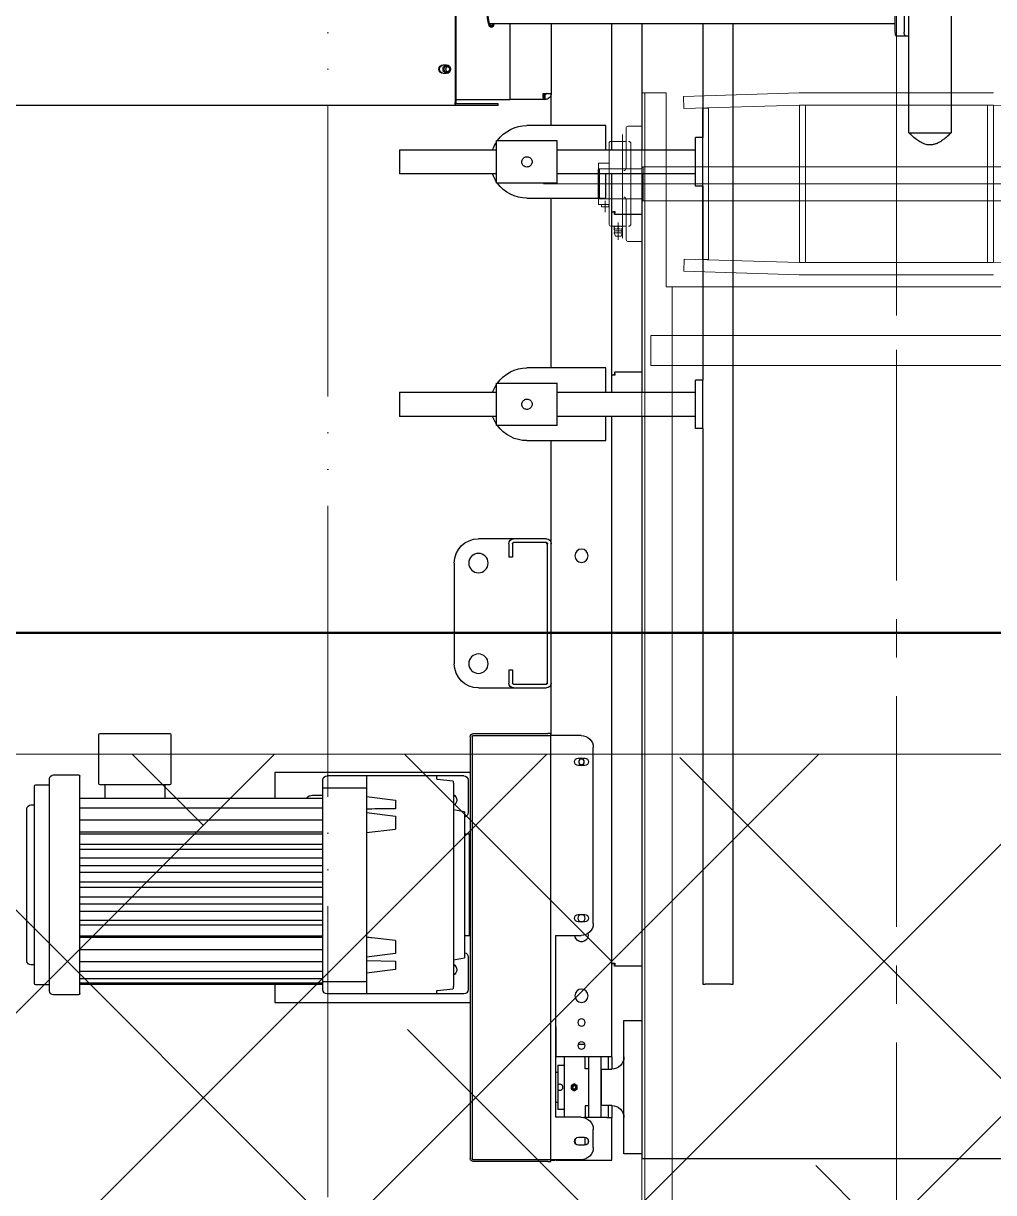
# Model space of a CAD drawing. Header units: millimetres. Extents: x 163705 to 1616509, y 81827 to 302547.
# Drawn here: x 227277 to 228077, y 147198 to 148163 of the extents above; entities that cross this region are included whole.
import ezdxf

# ---------------------------------------------------------------- set-up
doc = ezdxf.new("R2010")
doc.units = ezdxf.units.MM
doc.header["$LTSCALE"] = 10
doc.linetypes.add('ACAD_ISO05W100', pattern=[33, 24, -3, 0, -3, 0, -3])
doc.linetypes.add('CENTER2', pattern=[28.575, 19.05, -3.175, 3.175, -3.175])
for name, color, linetype, lineweight in [('1-中心线', 1, 'CENTER2', 0), ('1-双点线', 8, 'ACAD_ISO05W100', 0), ('1-填充', 8, 'Continuous', 18), ('1-建筑轮廓', 7, 'Continuous', 20), ('1-设备轮廓', 2, 'Continuous', 18)]:
    doc.layers.add(name, color=color, linetype=linetype, lineweight=lineweight)

# ---------------------------------------------------------------- blocks, each defined once
blk = doc.blocks.new('G$C5C029050')
at = {"layer": '1-双点线'}
blk.add_line((45818.59, 77039.42), (45818.59, 45039.42), dxfattribs=at)
blk = doc.blocks.new('A$C5A5F0ED2')
at = {"layer": '1-填充'}
h = blk.add_hatch(dxfattribs=at)
h.set_pattern_fill('ANSI38', color=256, scale=50)
h.paths.add_polyline_path([(100, 100), (5900, 100), (5900, 1900), (100, 1900)])
h.paths.add_polyline_path([(675, 1000.01, 1), (1325, 1000.01, 1)], flags=16)
h.paths.add_polyline_path([(3325, 1000, 0.677608), (2764.3, 776.23, 0.677608)], flags=16)
h.paths.add_polyline_path([(5325, 1000.01, 0.677608), (4764.3, 776.24, 0.677608)], flags=16)
for points in [[(0, 0), (6000, 0), (6000, 2000), (0, 2000)], [(100, 100), (5900, 100), (5900, 1900), (100, 1900)]]:
    blk.add_lwpolyline(points, close=True, dxfattribs=at)
blk = doc.blocks.new('A$C7121566b')
at = {"layer": '1-设备轮廓', "lineweight": 50, "ltscale": 5}
blk.add_lwpolyline([(4499.65, 7100.13), (47799.65, 7100.13)], dxfattribs=at)
blk.add_blockref('A$C5A5F0ED2', (16999.65, 5100.13))
blk = doc.blocks.new('A$Ce0621208')
for p, q in [((-1039.06, 993.69), (-1039.06, 366.85)), ((-1039.06, 867.69), (-1039.06, 332.26)), ((-1053.06, 814.05), (-1053.06, 396.05)), ((-1025.06, 814.05), (-1025.06, 396.05)), ((-954.06, 415.05), (-954.06, 795.05)), ((-1104.06, 685.05), (-1101.11, 780.05)), ((-974.06, 685.05), (-977, 780.05)), ((-1114.06, 685.05), (-1114.06, 525.05)), ((-1104.06, 685.05), (-1104.06, 525.05)), ((-974.06, 685.05), (-974.06, 525.05)), ((-964.06, 685.05), (-964.06, 525.05)), ((-1147.59, 605.05), (-930.52, 605.05)), ((-1114.05, 524.75), (-1111.11, 429.38)), ((-1104.06, 525.05), (-1101.11, 429.68)), ((-974.06, 525.05), (-977, 430.05)), ((-964.06, 524.75), (-967, 429.75)), ((-1101.11, 429.68), (-1111.11, 429.38)), ((-977, 430.05), (-967, 429.75)), ((-1114.06, 395.05), (-1114.06, 415.05)), ((-1114.06, 415.05), (-954.06, 415.05)), ((-954.06, 420.05), (1649.79, 420.05)), ((1899.79, 397.55), (-1114.06, 397.55)), ((-1053.06, 396.05), (-1052.06, 395.05)), ((-1025.06, 396.05), (-1053.06, 396.05)), ((-1025.06, 396.05), (-1026.06, 395.05)), ((1899.79, 395.05), (-1114.06, 395.05)), ((-991.56, 395.05), (-1086.56, 395.05)), ((-1086.56, 395.05), (-1086.56, 383.55)), ((-1006.06, 386.05), (-1072.06, 386.05)), ((-1026.06, 395.05), (-1052.06, 395.05)), ((-1051.56, 395.05), (-1051.56, 360.05)), ((-1026.56, 395.05), (-1026.56, 360.05)), ((-991.56, 395.05), (-991.56, 383.55)), ((-1051.97, 382.05), (-1085.06, 382.05)), ((-998.39, 379.05), (-1079.72, 379.05)), ((-1074.06, 382.05), (-1074.06, 369.55)), ((-993.06, 382.05), (-1026.14, 382.05)), ((-994.33, 379.05), (-1010.93, 379.05)), ((-1004.06, 382.05), (-1004.06, 369.55)), ((-1004.06, 382.05), (-1004.06, 375.85)), ((-1004.06, 382.05), (-1004.06, 375.85)), ((-1004.06, 381.07), (-1004.06, 382.05)), ((-1004.06, 381.07), (-1004.06, 375.85)), ((-1003.76, 379.05), (-1004.06, 378.75)), ((-1004.06, 378.75), (-1004.06, 372.35)), ((-1004.06, 378.75), (-1004.06, 372.35)), ((-1004.06, 377.57), (-1004.06, 378.58)), ((-1004.06, 377.57), (-1004.06, 372.35)), ((-1001.71, 379.05), (-1003.76, 379.05)), ((-1000.4, 378.35), (-1000.4, 372.75)), ((-998.66, 378.85), (-998.66, 372.25)), ((-995.96, 377.95), (-998.66, 378.85)), ((-995.96, 377.95), (-995.96, 373.15)), ((-995.96, 377.95), (-995.96, 373.15)), ((-995.96, 377.95), (-995.96, 373.15)), ((-995.96, 377.95), (-995.96, 373.15)), ((-1005.56, 368.05), (-1072.56, 368.05)), ((-1056.06, 368.05), (-1056.06, 359.25)), ((-1022.06, 368.05), (-1022.06, 359.25)), ((-1020.06, 367.85), (-1022.06, 367.85)), ((-1020.06, 367.85), (-1020.06, 361.85)), ((-992.96, 375.55), (-1007.06, 375.55)), ((-1004.06, 372.35), (-1003.76, 372.05)), ((-1001.71, 372.05), (-1003.76, 372.05)), ((-995.96, 373.15), (-998.66, 372.25)), ((-1022.06, 359.25), (-1056.06, 359.25)), ((-1051.56, 360.05), (-1050.56, 359.05)), ((-1051.56, 360.05), (-1026.56, 360.05)), ((-1027.56, 359.05), (-1050.56, 359.05)), ((-1026.56, 360.05), (-1027.56, 359.05)), ((-1015.72, 364.85), (-1025.06, 364.85)), ((-1020.06, 361.85), (-1022.06, 361.85))]:
    blk.add_line(p, q)
for points in [[(-914.06, 807.55), (-889.06, 807.55), (-889.06, 402.55), (-914.06, 402.55)], [(-974.06, 685.05), (-974.06, 680.05), (-1104.06, 680.05), (-1104.06, 685.05)], [(-974.06, 525.05), (-974.06, 530.05), (-1104.06, 530.05), (-1104.06, 525.05)], [(-976.56, 445.05), (-976.56, 450.05), (-1101.56, 450.05), (-1101.56, 445.05)]]:
    blk.add_lwpolyline(points, close=True)
for centre, radius, start, end in [((-1072.06, 384.05), 2, 90, 180), ((-1006.06, 384.05), 2, 0, 90), ((-1085.06, 383.55), 1.5, 180, 270), ((-1051.97, 380.05), 2, 0, 90), ((-1026.14, 380.05), 2, 90, 180), ((-1001.41, 377.3), 2.64, 138.589, 221.411), ((-1004.36, 377.3), 2.64, 318.589, 41.411), ((-998.26, 383.95), 6, 234.807, 249.039), ((-998.66, 375.55), 3.3, 90, 121.953), ((-993.06, 383.55), 1.5, 270, 0), ((-1072.56, 369.55), 1.5, 180, 270), ((-1005.56, 369.55), 1.5, 270, 0), ((-1001.41, 373.8), 2.64, 138.22, 221.411), ((-1004.36, 373.8), 2.64, 318.589, 41.411), ((-998.26, 367.14), 6, 110.961, 125.192), ((-1000.62, 371.95), 0.8, 61.408, 77.796), ((-998.66, 375.55), 3.3, 238.047, 270)]:
    blk.add_arc(centre, radius, start, end)
at = {"layer": '1-中心线'}
for p, q in [((-1039.06, 313.92), (-1039.06, 1030.98)), ((-1187.96, 605.05), (1951.97, 605.05))]:
    blk.add_line(p, q, dxfattribs=at)
blk = doc.blocks.new('G$C126DDED6')
at = {"rotation": 90}
blk.add_blockref('A$Ce0621208', (1640.05, 2164.12), dxfattribs=at)
blk = doc.blocks.new('11')
at = {"lineweight": 25}
for p, q in [((1524.49, -990.89), (1524.49, -522.21)), ((2084.99, -644.07), (2084.99, -655.52)), ((2101.49, -640.15), (2101.49, -643.07)), ((2233.49, -643.07), (2233.49, -640.15)), ((2249.99, -655.52), (2249.99, -644.07)), ((2076.74, -658.82), (2076.74, -679.42)), ((2258.24, -679.42), (2258.24, -658.82)), ((2095.93, -680.42), (2095.93, -880.85)), ((2103.95, -680.42), (2103.95, -880.85)), ((2113.84, -680.42), (2113.84, -880.85)), ((2124.04, -880.85), (2124.04, -680.42)), ((2125.29, -680.42), (2125.29, -880.85)), ((2134.26, -880.85), (2134.26, -680.42)), ((2137.96, -680.42), (2137.96, -880.85)), ((2145.49, -880.85), (2145.49, -680.42)), ((2151.46, -680.42), (2151.46, -880.85)), ((2157.39, -880.85), (2157.39, -680.42)), ((2165.38, -880.85), (2165.38, -680.42)), ((2169.59, -880.85), (2169.59, -680.42)), ((2177.59, -880.85), (2177.59, -680.42)), ((2183.52, -880.85), (2183.52, -680.42)), ((2189.48, -880.85), (2189.48, -680.42)), ((2197.02, -880.85), (2197.02, -680.42)), ((2200.71, -880.85), (2200.71, -680.42)), ((2209.69, -880.85), (2209.69, -680.42)), ((2210.93, -880.85), (2210.93, -680.42)), ((2221.14, -880.85), (2221.14, -680.42)), ((2231.03, -880.85), (2231.03, -680.42)), ((2239.04, -880.85), (2239.04, -680.42)), ((2244.95, -880.85), (2244.95, -680.42)), ((2248.57, -880.85), (2248.57, -680.42)), ((2249.79, -880.85), (2249.79, -680.42)), ((2042.49, -697.21), (2042.49, -754.63)), ((2084, -696.22), (2043.48, -696.22)), ((2084.99, -754.63), (2084.99, -697.21)), ((2084.99, -701.17), (2095.93, -701.17)), ((2084.99, -750.67), (2095.93, -750.67)), ((2043.48, -755.62), (2084, -755.62)), ((2074.49, -841.32), (2095.93, -841.32)), ((2074.49, -841.32), (2074.49, -1002.57)), ((2249.79, -841.32), (2264.49, -841.32)), ((2264.49, -841.32), (2264.49, -1002.57)), ((2093.49, -872.32), (2093.49, -880.85)), ((2077.49, -916.85), (2077.49, -884.45)), ((2087.47, -880.85), (2081.09, -880.85)), ((2087.47, -880.85), (2087.47, -915.85)), ((2096.12, -880.85), (2087.47, -880.85)), ((2238.77, -880.85), (2096.21, -880.85)), ((2243.63, -880.85), (2238.86, -880.85)), ((2244.95, -880.85), (2243.63, -880.85)), ((2246.71, -880.85), (2244.95, -880.85)), ((2248.57, -880.85), (2246.71, -880.85)), ((2247.5, -915.85), (2247.5, -880.85)), ((2249.79, -880.85), (2248.57, -880.85)), ((2253.89, -880.85), (2249.79, -880.85)), ((2257.49, -916.85), (2257.49, -884.45)), ((2077.49, -974.85), (2077.49, -916.85)), ((2077.49, -916.85), (2083.58, -916.85)), ((2083.58, -916.85), (2088.07, -916.85)), ((2094.69, -916.85), (2097.64, -940.85)), ((2107.83, -916.85), (2110.78, -940.85)), ((2124.23, -916.85), (2121.64, -940.85)), ((2224.2, -940.85), (2227.15, -916.85)), ((2229.98, -916.85), (2230.34, -940.85)), ((2237.34, -940.85), (2240.28, -916.85)), ((2246.99, -916.85), (2251.39, -916.85)), ((2251.39, -916.85), (2257.49, -916.85)), ((2257.49, -974.85), (2257.49, -916.85)), ((1560.99, -944.32), (1560.99, -1024.32)), ((1560.99, -944.32), (1579.72, -944.32)), ((1579.72, -944.32), (1580.99, -944.32)), ((1580.99, -1024.32), (1580.99, -944.32)), ((1760.99, -944.32), (1760.99, -1024.32)), ((1760.99, -944.32), (1779.72, -944.32)), ((1779.72, -944.32), (1780.99, -944.32)), ((1780.99, -1024.32), (1780.99, -944.32)), ((2097.64, -940.85), (2104.63, -940.85)), ((2110.78, -940.85), (2121.64, -940.85)), ((2213.33, -940.85), (2224.2, -940.85)), ((2230.34, -940.85), (2237.34, -940.85)), ((1490.99, -980.13), (1490.99, -982.98)), ((1497.99, -982.98), (1497.99, -980.13)), ((2080.25, -974.85), (2077.49, -974.85)), ((2077.49, -997.25), (2077.49, -974.85)), ((2081.84, -988.17), (2080.43, -975.53)), ((2254.54, -975.53), (2253.13, -988.17)), ((2257.49, -974.85), (2254.73, -974.85)), ((2257.49, -997.25), (2257.49, -974.85)), ((1156.99, -990.11), (1521.99, -990.11)), ((1156.99, -990.58), (1521.99, -990.58)), ((1519.49, -990.58), (1519.49, -996.28)), ((1522.99, -1025.65), (1522.99, -990.89)), ((1524.49, -1025.65), (1524.49, -990.89)), ((1901.99, -989.32), (1984.99, -989.32)), ((2083.58, -988.85), (2082.03, -988.85)), ((2083.58, -988.85), (2094.02, -988.85)), ((2094.02, -988.85), (2104.45, -988.85)), ((2104.45, -988.85), (2106.57, -988.85)), ((2107.29, -997.85), (2105.69, -988.85)), ((2106.57, -988.85), (2228.41, -988.85)), ((2229.29, -988.85), (2227.69, -997.85)), ((2228.41, -988.85), (2230.53, -988.85)), ((2230.53, -988.85), (2240.96, -988.85)), ((2240.96, -988.85), (2251.39, -988.85)), ((2252.95, -988.85), (2251.39, -988.85)), ((1519.49, -996.28), (1519.49, -1005.1)), ((2045.24, -1002.57), (2393.24, -1002.57)), ((2081.09, -1000.85), (2107.89, -1000.85)), ((2107.29, -997.85), (2120.54, -997.85)), ((2120.54, -997.85), (2214.43, -997.85)), ((2125.49, -997.85), (2125.49, -1001.57)), ((2125.49, -1001.57), (2126.27, -1002.35)), ((2125.49, -1001.57), (2209.49, -1001.57)), ((2126.27, -1002.35), (2208.71, -1002.35)), ((2150.03, -1002.35), (2150.03, -1002.57)), ((2184.95, -1002.57), (2184.95, -1002.35)), ((2208.71, -1002.35), (2209.49, -1001.57)), ((2209.49, -1001.57), (2209.49, -997.85)), ((2214.43, -997.85), (2227.69, -997.85)), ((2227.09, -1000.85), (2253.89, -1000.85)), ((1519.49, -1005.1), (1519.49, -1034.77)), ((1881.99, -1038.32), (1881.99, -1009.32)), ((2004.99, -1009.32), (2004.99, -1038.32)), ((2042.74, -1005.07), (2042.74, -1066.57)), ((2044.24, -1005.07), (2044.24, -1066.57)), ((2045.24, -1004.07), (2393.24, -1004.07)), ((2394.24, -1066.57), (2394.24, -1005.07)), ((2395.74, -1066.57), (2395.74, -1005.07)), ((1456.99, -1352.93), (1456.99, -1018.4)), ((1459.49, -1019.94), (1459.49, -1018.95)), ((1524.49, -1025.65), (1522.99, -1025.65)), ((1553.49, -1024.32), (1553.49, -1074.32)), ((1588.49, -1024.32), (1553.49, -1024.32)), ((1588.49, -1074.32), (1588.49, -1024.32)), ((1753.49, -1024.32), (1753.49, -1074.32)), ((1788.49, -1024.32), (1753.49, -1024.32)), ((1788.49, -1074.32), (1788.49, -1024.32)), ((1456.99, -1035.11), (1519.49, -1035.11)), ((1519.49, -1034.77), (1519.49, -1035.11)), ((1519.49, -1063.51), (1519.49, -1035.11)), ((1881.99, -1065.32), (1881.99, -1038.32)), ((1884.99, -1065.32), (1884.99, -1038.32)), ((1885.99, -1034.32), (1896.99, -1034.32)), ((1885.99, -1037.32), (1896.99, -1037.32)), ((1896.99, -1037.32), (1896.99, -1034.32)), ((1989.99, -1034.32), (2000.99, -1034.32)), ((1989.99, -1034.32), (1989.99, -1037.32)), ((1989.99, -1037.32), (2000.99, -1037.32)), ((2001.99, -1038.32), (2001.99, -1065.32)), ((2004.99, -1038.32), (2004.99, -1065.32)), ((1540.99, -1114.32), (1540.99, -1049.32)), ((1600.99, -1049.32), (1600.99, -1114.32)), ((1740.99, -1114.32), (1740.99, -1049.32)), ((1800.99, -1049.32), (1800.99, -1114.32)), ((1456.99, -1069.32), (1514.49, -1069.32)), ((1514.49, -1062.78), (1514.49, -1069.32)), ((1540.99, -1069.32), (1514.49, -1069.32)), ((1515.49, -1064.32), (1515.49, -1063.62)), ((1519.49, -1064.32), (1515.49, -1064.32)), ((1519.49, -1063.51), (1516.34, -1063.51)), ((1519.49, -1064.32), (1519.49, -1063.51)), ((1740.99, -1069.32), (1600.99, -1069.32)), ((1885.99, -1069.32), (1800.99, -1069.32)), ((1884.99, -1065.32), (1885.99, -1065.32)), ((1885.99, -1066.32), (1885.99, -1065.32)), ((2000.99, -1066.32), (1885.99, -1066.32)), ((2000.99, -1069.32), (1885.99, -1069.32)), ((2000.99, -1065.32), (2000.99, -1066.32)), ((2000.99, -1065.32), (2001.99, -1065.32)), ((2044.24, -1069.32), (2000.99, -1069.32)), ((2042.74, -1069.07), (2042.74, -1066.57)), ((2044.24, -1069.07), (2042.74, -1069.07)), ((2044.24, -1066.57), (2044.24, -1069.07)), ((2394.24, -1069.07), (2044.24, -1069.07)), ((2044.24, -1070.07), (2044.24, -1069.07)), ((2044.24, -1094.07), (2044.24, -1070.07)), ((2394.24, -1069.07), (2394.24, -1066.57)), ((2395.74, -1069.07), (2394.24, -1069.07)), ((2394.24, -1070.07), (2394.24, -1069.07)), ((2394.49, -1069.32), (2394.24, -1069.32)), ((2394.24, -1094.07), (2394.24, -1070.07)), ((2394.49, -1069.32), (2394.49, -1072.32)), ((2395.74, -1066.57), (2395.74, -1069.07)), ((1588.49, -1074.32), (1553.49, -1074.32)), ((1560.99, -1074.32), (1560.99, -1188.32)), ((1580.99, -1188.32), (1580.99, -1074.32)), ((1788.49, -1074.32), (1753.49, -1074.32)), ((1760.99, -1074.32), (1760.99, -1188.32)), ((1780.99, -1188.32), (1780.99, -1074.32)), ((2359.24, -1073.07), (2209.24, -1073.07)), ((2209.24, -1073.07), (2209.24, -1094.07)), ((2284.49, -1073.32), (2284.49, -1073.07)), ((2309.49, -1073.32), (2284.49, -1073.32)), ((2309.49, -1115.32), (2309.49, -1073.32)), ((2359.24, -1080.32), (2309.49, -1080.32)), ((2316.21, -1074.82), (2316.21, -1080.32)), ((2316.21, -1074.82), (2332.66, -1074.82)), ((2321.99, -1073.07), (2321.99, -1074.82)), ((2332.66, -1074.82), (2336.32, -1074.82)), ((2336.32, -1074.82), (2352.77, -1074.82)), ((2346.99, -1074.82), (2346.99, -1073.07)), ((2352.77, -1080.32), (2352.77, -1074.82)), ((2359.24, -1094.07), (2359.24, -1073.07)), ((2394.49, -1072.32), (2394.24, -1072.32)), ((2394.49, -1073.32), (2394.24, -1073.32)), ((2394.49, -1073.32), (2394.49, -1072.32)), ((2394.49, -1073.32), (2394.49, -1115.32)), ((2331.55, -1088.32), (2333.02, -1085.77)), ((2333.02, -1090.87), (2331.55, -1088.32)), ((2333.02, -1085.77), (2335.96, -1085.77)), ((2335.96, -1085.77), (2337.44, -1088.32)), ((2337.44, -1088.32), (2335.96, -1090.87)), ((2062.99, -1091.57), (2062.99, -1097.07)), ((2068.99, -1097.07), (2068.99, -1091.57)), ((2191.99, -1091.57), (2191.99, -1097.07)), ((2197.99, -1097.07), (2197.99, -1091.57)), ((2298.87, -1091.54), (2298.87, -1097.1)), ((2319.26, -1097.32), (2309.49, -1097.32)), ((2319.26, -1100.18), (2319.26, -1097.32)), ((2335.96, -1090.87), (2333.02, -1090.87)), ((2349.73, -1100.18), (2349.73, -1097.32)), ((2349.73, -1097.32), (2359.49, -1097.32)), ((2359.49, -1115.32), (2359.49, -1096.29)), ((2375.74, -1091.82), (2375.74, -1096.82)), ((2381.99, -1097.32), (2375.78, -1097.32)), ((2381.99, -1098.07), (2381.99, -1097.32)), ((2382.24, -1096.82), (2382.24, -1091.82)), ((2199.24, -1104.07), (2054.24, -1104.07)), ((2309.49, -1100.18), (2359.49, -1100.18)), ((2384.24, -1104.07), (2369.24, -1104.07)), ((1560.99, -1114.32), (1540.99, -1114.32)), ((1600.99, -1114.32), (1580.99, -1114.32)), ((1760.99, -1114.32), (1740.99, -1114.32)), ((1800.99, -1114.32), (1780.99, -1114.32)), ((2309.49, -1110.32), (2359.49, -1110.32)), ((2309.49, -1119.32), (2309.49, -1115.32)), ((2309.49, -1116.32), (2319.49, -1116.32)), ((2319.49, -1110.83), (2319.49, -1119.32)), ((2349.49, -1110.83), (2319.49, -1110.83)), ((2321.99, -1110.32), (2321.99, -1110.83)), ((2346.99, -1110.83), (2346.99, -1110.32)), ((2349.49, -1119.32), (2349.49, -1110.83)), ((2349.49, -1116.32), (2359.49, -1116.32)), ((2359.49, -1115.32), (2359.49, -1119.32)), ((2394.49, -1115.32), (2394.49, -1119.32)), ((1560.99, -1119.32), (1456.99, -1119.32)), ((1612.28, -1119.32), (1580.99, -1119.32)), ((1612.28, -1119.32), (1612.28, -1120.82)), ((1746.7, -1119.32), (1612.28, -1119.32)), ((1614.49, -1121.53), (1612.99, -1121.53)), ((1614.49, -1144.32), (1614.49, -1121.53)), ((1744.49, -1144.32), (1744.49, -1121.53)), ((1744.49, -1121.53), (1745.99, -1121.53)), ((1760.99, -1119.32), (1746.7, -1119.32)), ((1746.7, -1119.32), (1746.7, -1120.82)), ((2232.28, -1119.32), (1780.99, -1119.32)), ((2232.28, -1119.32), (2232.28, -1120.82)), ((2309.49, -1119.32), (2232.28, -1119.32)), ((2234.49, -1121.53), (2232.99, -1121.53)), ((2234.49, -1144.32), (2234.49, -1121.53)), ((2309.49, -1119.32), (2319.49, -1119.32)), ((2349.49, -1119.32), (2359.49, -1119.32)), ((2394.49, -1119.32), (2359.49, -1119.32)), ((2279.49, -1129.32), (2279.49, -1144.32)), ((2389.49, -1129.32), (2279.49, -1129.32)), ((2389.49, -1144.32), (2389.49, -1129.32)), ((1560.99, -1144.32), (1456.99, -1144.32)), ((1760.99, -1144.32), (1580.99, -1144.32)), ((2334.49, -1144.32), (1780.99, -1144.32)), ((2393.49, -1144.32), (2334.49, -1144.32)), ((2393.49, -1563.94), (2393.49, -1144.32)), ((1456.99, -1194.32), (1550.99, -1194.32)), ((1550.99, -1194.32), (1550.99, -1188.32)), ((1590.99, -1188.32), (1550.99, -1188.32)), ((1590.99, -1194.32), (1550.99, -1194.32)), ((1590.99, -1194.32), (1590.99, -1188.32)), ((1590.99, -1194.32), (1750.99, -1194.32)), ((1750.99, -1194.32), (1750.99, -1188.32)), ((1790.99, -1188.32), (1750.99, -1188.32)), ((1790.99, -1194.32), (1750.99, -1194.32)), ((1790.99, -1194.32), (1790.99, -1188.32)), ((1790.99, -1194.32), (2249.49, -1194.32)), ((2249.49, -1194.32), (2249.49, -1196.32)), ((2249.49, -1217.32), (2249.49, -1196.32)), ((2249.49, -1219.32), (1456.99, -1219.32)), ((2249.49, -1217.32), (2249.49, -1219.32)), ((1214.99, -1352.93), (1463.99, -1352.93)), ((1466.99, -1353.85), (1466.99, -1361.46)), ((1546.99, -1364.31), (1131.99, -1364.31)), ((1214.99, -1360.54), (1463.99, -1360.54)), ((1466.99, -1361.46), (1466.99, -1364.31)), ((1131.99, -1399.31), (1546.99, -1399.31))]:
    blk.add_line(p, q, dxfattribs=at)
for points in [[(1494.49, -980.09), (1493.46, -980.27), (1492.55, -980.77), (1491.87, -981.53), (1491.51, -982.47), (1491.51, -983.47), (1491.87, -984.41), (1492.55, -985.17), (1493.46, -985.67), (1494.49, -985.85), (1495.53, -985.67), (1496.44, -985.17), (1497.11, -984.41), (1497.47, -983.47), (1497.47, -982.47), (1497.11, -981.53), (1496.44, -980.77), (1495.53, -980.27), (1494.49, -980.09)], [(1494.49, -980.75), (1493.54, -980.94), (1492.72, -981.45), (1492.18, -982.22), (1491.99, -983.13), (1492.18, -984.04), (1492.72, -984.81), (1493.54, -985.33), (1494.49, -985.51), (1495.45, -985.33), (1496.26, -984.81), (1496.8, -984.04), (1496.99, -983.13), (1496.8, -982.22), (1496.26, -981.45), (1495.45, -980.94), (1494.49, -980.75)], [(1524.49, -990.89), (1524.44, -990.74), (1524.3, -990.59), (1524.07, -990.46), (1523.76, -990.34), (1523.38, -990.24), (1522.95, -990.17), (1522.48, -990.13), (1521.99, -990.11)], [(1522.99, -990.89), (1522.97, -990.83), (1522.92, -990.77), (1522.82, -990.72), (1522.7, -990.67), (1522.55, -990.63), (1522.37, -990.6), (1522.19, -990.58), (1521.99, -990.58)], [(1456.99, -1022.21), (1457.25, -1022.12), (1458.42, -1021.65), (1459.28, -1021.11), (1459.81, -1020.53), (1459.99, -1019.94), (1459.81, -1019.34), (1459.28, -1018.77), (1458.42, -1018.23), (1457.25, -1017.75), (1455.82, -1017.35), (1454.17, -1017.03), (1452.37, -1016.82), (1450.46, -1016.71), (1448.52, -1016.71), (1446.62, -1016.82), (1444.81, -1017.03), (1443.16, -1017.35), (1441.73, -1017.75), (1440.56, -1018.23), (1439.7, -1018.77), (1439.17, -1019.34), (1438.99, -1019.94)], [(1439.54, -1019.65), (1439.89, -1019.07), (1440.6, -1018.53), (1441.62, -1018.03), (1442.93, -1017.61), (1444.48, -1017.26), (1446.2, -1017.02), (1448.05, -1016.88), (1449.95, -1016.85), (1451.83, -1016.93), (1453.63, -1017.12), (1455.28, -1017.42), (1456.72, -1017.8), (1457.89, -1018.26), (1458.77, -1018.78), (1459.31, -1019.35), (1459.49, -1019.93), (1459.31, -1020.52), (1458.78, -1021.08), (1457.91, -1021.6), (1456.99, -1021.98)], [(1440.53, -1019.68), (1440.88, -1019.13), (1441.59, -1018.61), (1442.62, -1018.14), (1443.93, -1017.75), (1445.46, -1017.45), (1447.17, -1017.25), (1448.97, -1017.16), (1450.78, -1017.19), (1452.55, -1017.32), (1454.19, -1017.57), (1455.64, -1017.91), (1456.84, -1018.33), (1457.73, -1018.82), (1458.29, -1019.36), (1458.49, -1019.92), (1458.32, -1020.48), (1457.79, -1021.01), (1456.99, -1021.47)], [(2377.16, -1089.13), (2377.57, -1089.01), (2378.99, -1088.82)], [(2378.99, -1088.82), (2380.42, -1089.01), (2380.82, -1089.13)], [(1463.99, -1352.93), (1464.58, -1352.95), (1465.14, -1353), (1465.66, -1353.08), (1466.11, -1353.2), (1466.49, -1353.34), (1466.76, -1353.5), (1466.93, -1353.67), (1466.99, -1353.85)], [(1466.99, -1361.46), (1466.93, -1361.28), (1466.76, -1361.11), (1466.49, -1360.95), (1466.11, -1360.81), (1465.66, -1360.69), (1465.14, -1360.61), (1464.58, -1360.55), (1463.99, -1360.54)]]:
    blk.add_lwpolyline(points, dxfattribs=at)
for centre, radius in [((1901.99, -1009.32), 8), ((1984.99, -1009.32), 8), ((1895.99, -1094.32), 5.5), ((2258.99, -1094.32), 5.5), ((2334.49, -1088.32), 2.02), ((2334.49, -1088.32), 1.4), ((2065.99, -1094.32), 2.25), ((2194.99, -1094.32), 3), ((2280.99, -1094.32), 3), ((2299.99, -1094.32), 3)]:
    blk.add_circle(centre, radius, dxfattribs=at)
for centre, radius, start, end in [((2085.99, -644.07), 1, 90, 180), ((2104.79, -640.15), 3.3, 90, 180), ((2230.19, -640.15), 3.3, 0, 90), ((2248.99, -644.07), 1, 0, 90), ((2080.04, -658.82), 3.3, 90, 180), ((2254.94, -658.82), 3.3, 0, 90), ((2077.74, -679.42), 1, 180, 270), ((2257.24, -679.42), 1, 270, 360), ((2043.48, -697.21), 0.99, 90, 180), ((2084, -697.21), 0.99, 0, 90), ((2043.48, -754.63), 0.99, 180, 270), ((2084, -754.63), 0.99, 270, 360), ((2099.49, -872.32), 6, 126.38145, 180), ((2081.09, -884.45), 3.6, 90, 180), ((2253.89, -884.45), 3.6, 0, 90), ((2088.47, -915.85), 1, 180, 270), ((2246.5, -915.85), 1, 270, 0), ((1494.49, -980.26), 3.5, 2.17581, 177.82419), ((1494.49, -980.72), 3.5, 2.17581, 177.82419), ((1494.49, -982.85), 3.5, 182.17581, 357.82419), ((1494.45, -984.93), 2.48, 88.9804, 157.51565), ((1494.54, -984.93), 2.48, 22.48435, 91.0196), ((1901.99, -1009.32), 20, 90, 180), ((1984.99, -1009.32), 20, 0, 90), ((2097.49, -985.85), 5.5, 213.05573, 326.94427), ((2099.49, -987.32), 6, 194.74659, 210.10432), ((2237.49, -985.85), 5.5, 213.05573, 326.94427), ((2239.49, -987.32), 6, 194.74659, 210.10432), ((2045.24, -1005.07), 2.5, 90, 180), ((2081.09, -997.25), 3.6, 180, 270), ((2107.89, -997.25), 3.6, 270, 350.40593), ((2227.09, -997.25), 3.6, 189.59407, 270), ((2253.89, -997.25), 3.6, 270, 0), ((2393.24, -1005.07), 2.5, 0, 90), ((2045.24, -1005.07), 1, 90, 180), ((2393.24, -1005.07), 1, 0, 90), ((1570.99, -1049.32), 30, 109.47122, 123.55731), ((1570.99, -1049.32), 30, 56.44269, 70.52878), ((1770.99, -1049.32), 30, 109.47122, 123.55731), ((1770.99, -1049.32), 30, 56.44269, 70.52878), ((1570.99, -1049.32), 30, 125.68533, 180), ((1570.99, -1049.32), 30, 0, 54.31467), ((1770.99, -1049.32), 30, 125.68533, 180), ((1770.99, -1049.32), 30, 0, 54.31467), ((1885.99, -1038.32), 4, 90, 180), ((1885.99, -1038.32), 1, 90, 180), ((2000.99, -1038.32), 4, 0, 90), ((2000.99, -1038.32), 1, 0, 90), ((1885.99, -1065.32), 4, 180, 270), ((1885.99, -1065.32), 1, 180, 270), ((2000.99, -1065.32), 1, 270, 0), ((2000.99, -1065.32), 4, 270, 0), ((2065.99, -1091.57), 3, 0, 180), ((2194.99, -1091.57), 3, 0, 180), ((2208.99, -1094.32), 5.5, 254.85002, 87.39475), ((2378.99, -1091.82), 3.25, 0, 180), ((2054.24, -1094.07), 10, 180, 270), ((2065.99, -1097.07), 3, 180, 0), ((2194.99, -1097.07), 3, 180, 0), ((2199.24, -1094.07), 10, 270, 0), ((2369.24, -1094.07), 10, 180, 270), ((2378.99, -1096.82), 3.25, 180, 0), ((2378.99, -1094.32), 5.5, 250.59295, 289.40705), ((2384.24, -1094.07), 10, 270, 0), ((2309.49, -1119.32), 10, 270, 0), ((2359.49, -1119.32), 10, 180, 270)]:
    blk.add_arc(centre, radius, start, end, dxfattribs=at)
for centre, start_param, end_param in [((2080.25, -977.17), 5.497787, 6.283185), ((2254.73, -977.17), 0, 0.785398), ((2082.03, -986.53), 2.356194, 3.141593), ((2252.95, -986.53), 3.141593, 3.926991)]:
    blk.add_ellipse(centre, major_axis=(0, 2.32), ratio=0.111632, start_param=start_param, end_param=end_param, dxfattribs=at)
for points, knots in [([(2167.49, -643.07), (2165, -643.07), (2160.03, -643.07), (2152.52, -643.07), (2144.96, -643.07), (2137.39, -643.07), (2129.95, -643.07), (2122.79, -643.07), (2116.02, -643.07), (2109.76, -643.07), (2104.11, -643.07), (2099.17, -643.07), (2094.99, -643.07), (2091.61, -643.07), (2089.03, -643.07), (2087.26, -643.07), (2086.18, -643.07), (2086.05, -643.07), (2085.99, -643.07)], [0, 0, 0, 0, 4.747341, 9.494514, 14.463691, 19.559003, 24.759924, 30.042965, 35.382207, 40.75, 46.117794, 51.457036, 56.740077, 61.940997, 67.03631, 72.005487, 76.752913, 81.5, 81.5, 81.5, 81.5]), ([(2167.49, -636.85), (2164.94, -636.85), (2159.76, -636.85), (2152, -636.85), (2144.92, -636.85), (2138.61, -636.85), (2133.1, -636.85), (2127.89, -636.85), (2123.07, -636.85), (2118.73, -636.85), (2114.93, -636.85), (2111.71, -636.85), (2108.84, -636.85), (2106.57, -636.85), (2105.06, -636.85), (2104.88, -636.85), (2104.79, -636.85)], [0, 0, 0, 0, 4.867478, 9.885895, 15.045004, 19.04675, 23.111682, 27.219857, 31.35, 35.480143, 39.588318, 43.65325, 47.654996, 52.814403, 57.832748, 62.7, 62.7, 62.7, 62.7]), ([(2230.19, -636.85), (2230.1, -636.85), (2229.92, -636.85), (2228.41, -636.85), (2226.14, -636.85), (2223.26, -636.85), (2220.05, -636.85), (2216.25, -636.85), (2211.9, -636.85), (2207.09, -636.85), (2201.88, -636.85), (2196.36, -636.85), (2190.05, -636.85), (2182.97, -636.85), (2175.21, -636.85), (2170.04, -636.85), (2167.49, -636.85)], [0, 0, 0, 0, 4.867553, 9.885894, 15.045004, 19.04675, 23.111682, 27.219857, 31.35, 35.480143, 39.588318, 43.65325, 47.654996, 52.814403, 57.832673, 62.7, 62.7, 62.7, 62.7]), ([(2248.99, -643.07), (2248.92, -643.07), (2248.79, -643.07), (2247.71, -643.07), (2245.95, -643.07), (2243.37, -643.07), (2239.99, -643.07), (2235.81, -643.07), (2230.86, -643.07), (2225.22, -643.07), (2218.96, -643.07), (2212.19, -643.07), (2205.02, -643.07), (2197.59, -643.07), (2190.01, -643.07), (2182.45, -643.07), (2174.95, -643.07), (2169.97, -643.07), (2167.49, -643.07)], [0, 0, 0, 0, 4.747426, 9.494513, 14.463691, 19.559003, 24.759923, 30.042965, 35.382207, 40.75, 46.117794, 51.457036, 56.740077, 61.940998, 67.03631, 72.005487, 76.752828, 81.5, 81.5, 81.5, 81.5]), ([(2167.49, -655.52), (2164.82, -655.52), (2159.49, -655.52), (2151.43, -655.52), (2143.32, -655.52), (2135.19, -655.52), (2127.21, -655.52), (2119.52, -655.52), (2112.26, -655.52), (2105.54, -655.52), (2099.49, -655.52), (2094.18, -655.52), (2089.7, -655.52), (2086.07, -655.52), (2083.3, -655.52), (2081.4, -655.52), (2080.25, -655.52), (2080.11, -655.52), (2080.04, -655.52)], [0, 0, 0, 0, 5.09392, 10.187672, 15.519629, 20.98693, 26.56755, 32.236285, 37.965325, 43.725, 49.484675, 55.213715, 60.882451, 66.46307, 71.930371, 77.262329, 82.356334, 87.45, 87.45, 87.45, 87.45]), ([(2254.94, -655.52), (2254.87, -655.52), (2254.73, -655.52), (2253.57, -655.52), (2251.68, -655.52), (2248.91, -655.52), (2245.28, -655.52), (2240.79, -655.52), (2235.49, -655.52), (2229.44, -655.52), (2222.72, -655.52), (2215.45, -655.52), (2207.76, -655.52), (2199.79, -655.52), (2191.66, -655.52), (2183.55, -655.52), (2175.49, -655.52), (2170.16, -655.52), (2167.49, -655.52)], [0, 0, 0, 0, 5.094005, 10.187671, 15.519629, 20.98693, 26.56755, 32.236285, 37.965325, 43.725, 49.484675, 55.213715, 60.882451, 66.463071, 71.930372, 77.262329, 82.356249, 87.45, 87.45, 87.45, 87.45]), ([(2167.49, -680.42), (2164.75, -680.42), (2159.28, -680.42), (2151.01, -680.42), (2142.68, -680.42), (2134.34, -680.42), (2126.15, -680.42), (2118.26, -680.42), (2110.81, -680.42), (2103.91, -680.42), (2097.7, -680.42), (2092.25, -680.42), (2087.65, -680.42), (2083.93, -680.42), (2081.08, -680.42), (2079.14, -680.42), (2077.95, -680.42), (2077.81, -680.42), (2077.74, -680.42)], [0, 0, 0, 0, 5.227722, 10.455614, 15.927806, 21.538901, 27.266295, 33.084123, 38.963841, 44.875, 50.786159, 56.665876, 62.483704, 68.211098, 73.822193, 79.294385, 84.522024, 89.75, 89.75, 89.75, 89.75]), ([(2257.24, -680.42), (2257.17, -680.42), (2257.02, -680.42), (2255.84, -680.42), (2253.89, -680.42), (2251.05, -680.42), (2247.33, -680.42), (2242.72, -680.42), (2237.28, -680.42), (2231.06, -680.42), (2224.17, -680.42), (2216.71, -680.42), (2208.82, -680.42), (2200.64, -680.42), (2192.29, -680.42), (2183.97, -680.42), (2175.7, -680.42), (2170.23, -680.42), (2167.49, -680.42)], [0, 0, 0, 0, 5.227638, 10.455614, 15.927806, 21.538902, 27.266296, 33.084123, 38.963841, 44.875, 50.786158, 56.665876, 62.483704, 68.211098, 73.822193, 79.294385, 84.522108, 89.75, 89.75, 89.75, 89.75]), ([(2088.47, -916.85), (2088.54, -916.85), (2088.66, -916.85), (2089.71, -916.85), (2091.42, -916.85), (2093.92, -916.85), (2097.2, -916.85), (2101.25, -916.85), (2106.04, -916.85), (2111.52, -916.85), (2117.59, -916.85), (2124.15, -916.85), (2131.1, -916.85), (2138.31, -916.85), (2145.65, -916.85), (2152.98, -916.85), (2160.26, -916.85), (2167.49, -916.85), (2174.72, -916.85), (2182, -916.85), (2189.33, -916.85), (2196.67, -916.85), (2203.88, -916.85), (2210.83, -916.85), (2217.39, -916.85), (2223.46, -916.85), (2228.93, -916.85), (2233.72, -916.85), (2237.78, -916.85), (2241.06, -916.85), (2243.56, -916.85), (2245.27, -916.85), (2246.31, -916.85), (2246.44, -916.85), (2246.5, -916.85)], [0, 0, 0, 0, 4.602482, 9.205134, 14.022858, 18.962872, 24.005276, 29.127298, 34.303808, 39.507999, 44.71219, 49.8887, 55.010722, 60.053126, 64.993141, 69.810865, 74.413263, 79.015999, 83.618397, 88.221134, 93.038858, 97.978872, 103.021276, 108.143298, 113.319808, 118.523999, 123.72819, 128.9047, 134.026722, 139.069126, 144.009141, 148.826865, 153.429348, 158.032, 158.032, 158.032, 158.032]), ([(2104.63, -940.85), (2104.73, -934.34), (2104.85, -926.34), (2104.97, -918.34), (2104.99, -916.85)], [0, 0, 0, 0, 19.529888, 24.002695, 24.002695, 24.002695, 24.002695]), ([(2213.33, -940.85), (2212.63, -934.36), (2211.76, -926.37), (2210.91, -918.36), (2210.75, -916.85)], [0, 0, 0, 0, 19.579792, 24.139138, 24.139138, 24.139138, 24.139138]), ([(1570.99, -1053.57), (1570.52, -1053.53), (1569.58, -1053.43), (1568.33, -1052.73), (1567.35, -1051.67), (1566.78, -1050.33), (1566.68, -1048.89), (1567.06, -1047.51), (1567.86, -1046.33), (1569.01, -1045.47), (1570.4, -1045.03), (1571.84, -1045.08), (1573.17, -1045.58), (1574.27, -1046.5), (1575.02, -1047.73), (1575.32, -1049.16), (1575.13, -1050.58), (1574.5, -1051.85), (1573.48, -1052.86), (1572.25, -1053.47), (1571.38, -1053.54), (1570.99, -1053.57)], [0, 0, 0, 0, 1.403579, 2.806217, 4.233469, 5.680209, 7.099249, 8.486255, 9.886899, 11.325041, 12.767223, 14.174394, 15.562365, 16.974101, 18.418175, 19.853155, 21.249386, 22.638598, 24.062294, 25.509219, 26.669433, 26.669433, 26.669433, 26.669433]), ([(1770.99, -1053.57), (1770.52, -1053.53), (1769.58, -1053.43), (1768.33, -1052.73), (1767.35, -1051.67), (1766.78, -1050.33), (1766.68, -1048.89), (1767.06, -1047.51), (1767.86, -1046.33), (1769.01, -1045.47), (1770.4, -1045.03), (1771.84, -1045.08), (1773.17, -1045.58), (1774.27, -1046.5), (1775.02, -1047.73), (1775.32, -1049.16), (1775.13, -1050.58), (1774.5, -1051.85), (1773.48, -1052.86), (1772.25, -1053.47), (1771.38, -1053.54), (1770.99, -1053.57)], [0, 0, 0, 0, 1.403579, 2.806217, 4.233469, 5.680209, 7.099249, 8.486255, 9.886899, 11.325041, 12.767223, 14.174394, 15.562365, 16.974101, 18.418175, 19.853155, 21.249386, 22.638598, 24.062294, 25.509219, 26.669433, 26.669433, 26.669433, 26.669433]), ([(1519.49, -1063.51), (1519.44, -1063.4), (1519.32, -1063.16), (1518.45, -1062.87), (1517.17, -1062.7), (1515.77, -1062.67), (1514.85, -1062.75), (1514.49, -1062.78)], [0, 0, 0, 0, 1.129236, 2.258471, 3.387686, 4.516901, 5.228922, 5.228922, 5.228922, 5.228922]), ([(1515.09, -1063.74), (1515.01, -1063.78), (1514.83, -1063.85), (1514.61, -1063.95), (1514.49, -1064.01)], [0, 0, 0, 0, 0.2997491, 0.654347, 0.654347, 0.654347, 0.654347]), ([(1514.49, -1065.32), (1514.64, -1065.3), (1514.92, -1065.26), (1515.25, -1065.01), (1515.45, -1064.68), (1515.48, -1064.44), (1515.49, -1064.32)], [0, 0, 0, 0, 0.449418, 0.832586, 1.215615, 1.566184, 1.566184, 1.566184, 1.566184]), ([(1514.49, -1069.32), (1515.06, -1069.27), (1516.19, -1069.15), (1517.69, -1068.28), (1518.82, -1067), (1519.41, -1065.6), (1519.47, -1064.68), (1519.49, -1064.32)], [0, 0, 0, 0, 1.693615, 3.387231, 5.080815, 6.774399, 7.84228, 7.84228, 7.84228, 7.84228]), ([(1515.07, -1063.75), (1515.18, -1063.71), (1515.42, -1063.62), (1515.77, -1063.55), (1516.1, -1063.51), (1516.26, -1063.51), (1516.34, -1063.51)], [0, 0, 0, 0, 0.278387, 0.586279, 0.925718, 1.298368, 1.298368, 1.298368, 1.298368]), ([(2336.32, -1074.82), (2336.48, -1075.02), (2336.8, -1075.43), (2336.97, -1076.05), (2337.01, -1076.7), (2336.9, -1077.36), (2336.49, -1078.11), (2335.85, -1078.68), (2335.06, -1079), (2334.21, -1079.05), (2333.39, -1078.82), (2332.7, -1078.33), (2332.2, -1077.64), (2332.01, -1076.99), (2331.98, -1076.34), (2332.09, -1075.68), (2332.39, -1075.13), (2332.62, -1074.87), (2332.66, -1074.82)], [0, 0, 0, 0, 0.738281, 1.582153, 1.868466, 2.705246, 3.541836, 4.383359, 5.228166, 6.06765, 6.90158, 7.738229, 8.581696, 9.425568, 9.711881, 10.548661, 11.385251, 11.579292, 11.579292, 11.579292, 11.579292]), ([(2336.32, -1074.82), (2336.47, -1075.01), (2336.77, -1075.39), (2336.99, -1076.1), (2337.01, -1076.83), (2336.81, -1077.54), (2336.43, -1078.16), (2335.88, -1078.64), (2335.22, -1078.95), (2334.49, -1079.06), (2333.77, -1078.95), (2333.1, -1078.64), (2332.56, -1078.16), (2332.17, -1077.54), (2331.97, -1076.83), (2331.99, -1076.1), (2332.21, -1075.39), (2332.51, -1075.01), (2332.66, -1074.82)], [0, 0, 0, 0, 0.722717, 1.445507, 2.172605, 2.896361, 3.619739, 4.342419, 5.065399, 5.788994, 6.512964, 7.237053, 7.960996, 8.684401, 9.406958, 10.133012, 10.857027, 11.580877, 11.580877, 11.580877, 11.580877]), ([(1546.99, -1399.29), (1547.8, -1398.44), (1549.6, -1396.55), (1552.01, -1393.71), (1553.98, -1390.96), (1555.24, -1388.73), (1555.99, -1387.03), (1556.44, -1385.67), (1556.76, -1384.4), (1556.97, -1382.98), (1557.02, -1381.35), (1556.83, -1379.48), (1556.3, -1377.37), (1555.16, -1374.63), (1553.06, -1371.25), (1550.18, -1367.71), (1548, -1365.41), (1547, -1364.36)], [0, 0, 0, 0, 3.549141, 7.823226, 11.167423, 13.686395, 15.494679, 16.729368, 17.987473, 19.420151, 21.034176, 22.866188, 25.017621, 27.566205, 31.728638, 36.911306, 41.241295, 41.241295, 41.241295, 41.241295]), ([(1546.99, -1364.37), (1546.99, -1364.36), (1546.99, -1364.33), (1546.99, -1364.81), (1546.99, -1365.78), (1546.99, -1367.22), (1546.99, -1369.08), (1546.99, -1371.28), (1546.99, -1373.81), (1546.99, -1376.53), (1546.99, -1379.44), (1546.99, -1382.38), (1546.99, -1385.34), (1546.99, -1388.17), (1546.99, -1390.84), (1546.99, -1393.24), (1546.99, -1395.32), (1546.99, -1397.19), (1546.99, -1398.01), (1546.99, -1398.46)], [0, 0, 0, 0, 1.015884, 3.079953, 5.085849, 7.149917, 9.155813, 11.21988, 13.225777, 15.289845, 17.295742, 19.35981, 21.365708, 23.429776, 25.435673, 27.499742, 29.505638, 31.569705, 34.108011, 34.108011, 34.108011, 34.108011]), ([(1546.99, -1398.46), (1546.99, -1398.72), (1546.99, -1399.22), (1546.99, -1399.26), (1546.99, -1399.28)], [0, 0, 0, 0, 0.4374202, 0.8265631, 0.8265631, 0.8265631, 0.8265631])]:
    blk.add_open_spline(points, degree=3, knots=knots, dxfattribs=at)
for points in [[(1612.28, -1119.32), (1612.26, -1119.36), (1612.21, -1119.43), (1612.14, -1120.01), (1612.06, -1120.84), (1612.02, -1121.49), (1611.99, -1121.82)], [(1612.28, -1120.82), (1612.26, -1120.84), (1612.21, -1120.87), (1612.14, -1121.1), (1612.06, -1121.43), (1612.02, -1121.69), (1611.99, -1121.82)], [(1611.99, -1121.82), (1612.32, -1121.8), (1612.97, -1121.75), (1613.8, -1121.67), (1614.38, -1121.6), (1614.45, -1121.55), (1614.49, -1121.53)], [(1611.99, -1121.82), (1612.12, -1121.8), (1612.38, -1121.75), (1612.72, -1121.67), (1612.95, -1121.6), (1612.98, -1121.55), (1612.99, -1121.53)], [(1744.49, -1121.53), (1744.53, -1121.55), (1744.6, -1121.6), (1745.18, -1121.67), (1746.01, -1121.75), (1746.66, -1121.8), (1746.99, -1121.82)], [(1745.99, -1121.53), (1746.01, -1121.55), (1746.04, -1121.6), (1746.27, -1121.67), (1746.6, -1121.75), (1746.86, -1121.8), (1746.99, -1121.82)], [(1746.99, -1121.82), (1746.97, -1121.49), (1746.92, -1120.84), (1746.85, -1120.01), (1746.77, -1119.43), (1746.72, -1119.36), (1746.7, -1119.32)], [(1746.99, -1121.82), (1746.97, -1121.69), (1746.92, -1121.43), (1746.85, -1121.1), (1746.77, -1120.87), (1746.72, -1120.84), (1746.7, -1120.82)], [(2232.28, -1119.32), (2232.26, -1119.36), (2232.21, -1119.43), (2232.14, -1120.01), (2232.06, -1120.84), (2232.02, -1121.49), (2231.99, -1121.82)], [(2232.28, -1120.82), (2232.26, -1120.84), (2232.21, -1120.87), (2232.14, -1121.1), (2232.06, -1121.43), (2232.02, -1121.69), (2231.99, -1121.82)], [(2231.99, -1121.82), (2232.32, -1121.8), (2232.97, -1121.75), (2233.8, -1121.67), (2234.38, -1121.6), (2234.45, -1121.55), (2234.49, -1121.53)], [(2231.99, -1121.82), (2232.12, -1121.8), (2232.38, -1121.75), (2232.72, -1121.67), (2232.95, -1121.6), (2232.98, -1121.55), (2232.99, -1121.53)]]:
    blk.add_open_spline(points, degree=3, dxfattribs=at)
blk = doc.blocks.new('A$C790c3438')
at = {"xscale": -1, "rotation": 89.99999999999993}
blk.add_blockref('11', (-18501.61, 10613.13), dxfattribs=at)
at = {"layer": '1-设备轮廓', "rotation": 180}
blk.add_blockref('G$C126DDED6', (-16112.48, 10149.08), dxfattribs=at)

msp = doc.modelspace()

# ---------------------------------------------------------------- block references
for name, p in [('A$C790c3438', (245144.313, 139006.156)), ('A$C7121566b', (209928.183, 140559.499))]:
    msp.add_blockref(name, p)
at = {"layer": '1-建筑轮廓'}
msp.add_blockref('G$C5C029050', (181709.24, 95820.209), dxfattribs=at)

doc.saveas('drawing.dxf')
